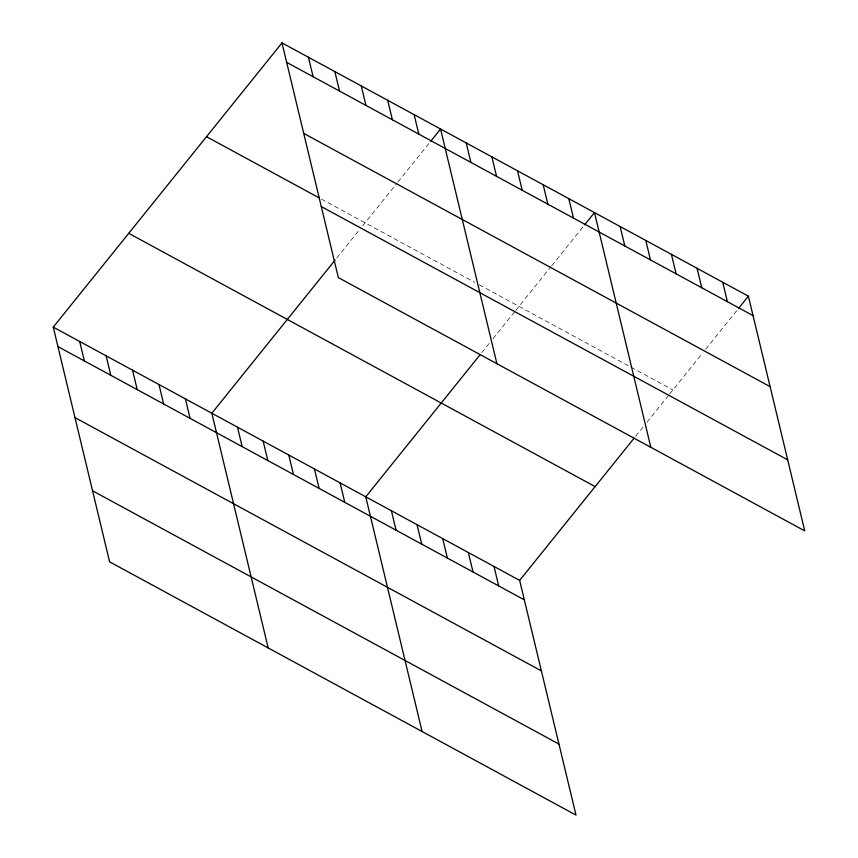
<?xml version="1.0" encoding="UTF-8"?>
<svg xmlns="http://www.w3.org/2000/svg" width="858" height="858" viewBox="0 0 858 858"><rect width="100%" height="100%" fill="white"/><g stroke="black" fill="none" stroke-linecap="round" stroke-linejoin="round"><path stroke-width="0.64" stroke-dasharray="4.29 3.22" d="M336.733 258.043L359.416 229.858M362.655 225.826L397.082 183.044M397.908 182.025L429.901 142.267M481.735 352.692L489.832 342.621M493.071 338.599L514.95 311.422M515.755 310.414L550.997 266.623M551.812 265.605L583.815 225.847M635.649 436.272L643.747 426.201M646.986 422.179L668.865 395.002M669.669 393.994L702.445 353.26M705.726 349.185L737.73 309.427M321.418 199.099L474.689 282.325M479.354 284.856L629.772 366.538M630.93 367.17L672.908 389.972"/><path stroke-width="1.29" d="M53.26 327.123L519.658 580.394L576.008 815.1L109.609 561.829L53.26 327.123L281.992 42.9L748.39 296.171L804.74 530.877L338.342 277.606L281.992 42.9M335.113 260.049L211.84 413.234L268.189 647.94M430.716 141.248L440.562 129.011L496.911 363.717M480.115 354.708L365.755 496.814L422.093 731.52M584.63 224.828L594.476 212.591L650.825 447.297M519.658 580.394L634.03 438.288M738.545 308.408L748.39 296.171M286.658 62.355L753.067 315.626M303.711 133.387L770.119 386.658M206.51 136.69L319.122 197.844M321.289 206.574L787.687 459.845M128.743 233.333L595.141 486.604M57.936 346.578L524.335 599.86M74.989 417.61L541.387 670.881M92.557 490.797L558.955 744.068M722.736 282.239L727.412 301.705M697.082 268.307L701.758 287.773M671.439 254.386L676.104 273.841M645.784 240.454L650.45 259.91M620.13 226.523L624.806 245.978M568.822 198.659L573.498 218.125M543.178 184.727L547.844 204.193M517.524 170.806L522.19 190.262M491.87 156.875L496.546 176.33M466.216 142.943L470.892 162.398M414.135 114.661L418.811 134.116M387.709 100.311L392.374 119.766M494.015 566.462L498.68 585.928M361.282 85.961L365.948 105.416M468.361 552.541L473.026 571.996M334.845 71.6L339.521 91.066M442.707 538.61L447.383 558.065M308.419 57.25L313.095 76.705M417.052 524.678L421.728 544.133M391.398 510.746L396.074 530.201M340.1 482.882L344.766 502.348M314.446 468.961L319.122 488.416M288.792 455.03L293.468 474.485M263.138 441.098L267.814 460.553M237.494 427.166L242.16 446.621M185.414 398.884L190.079 418.339M158.977 384.534L163.653 403.989M132.55 370.184L137.226 389.639M106.124 355.823L110.789 375.289M79.687 341.473L84.363 360.939"/></g></svg>
